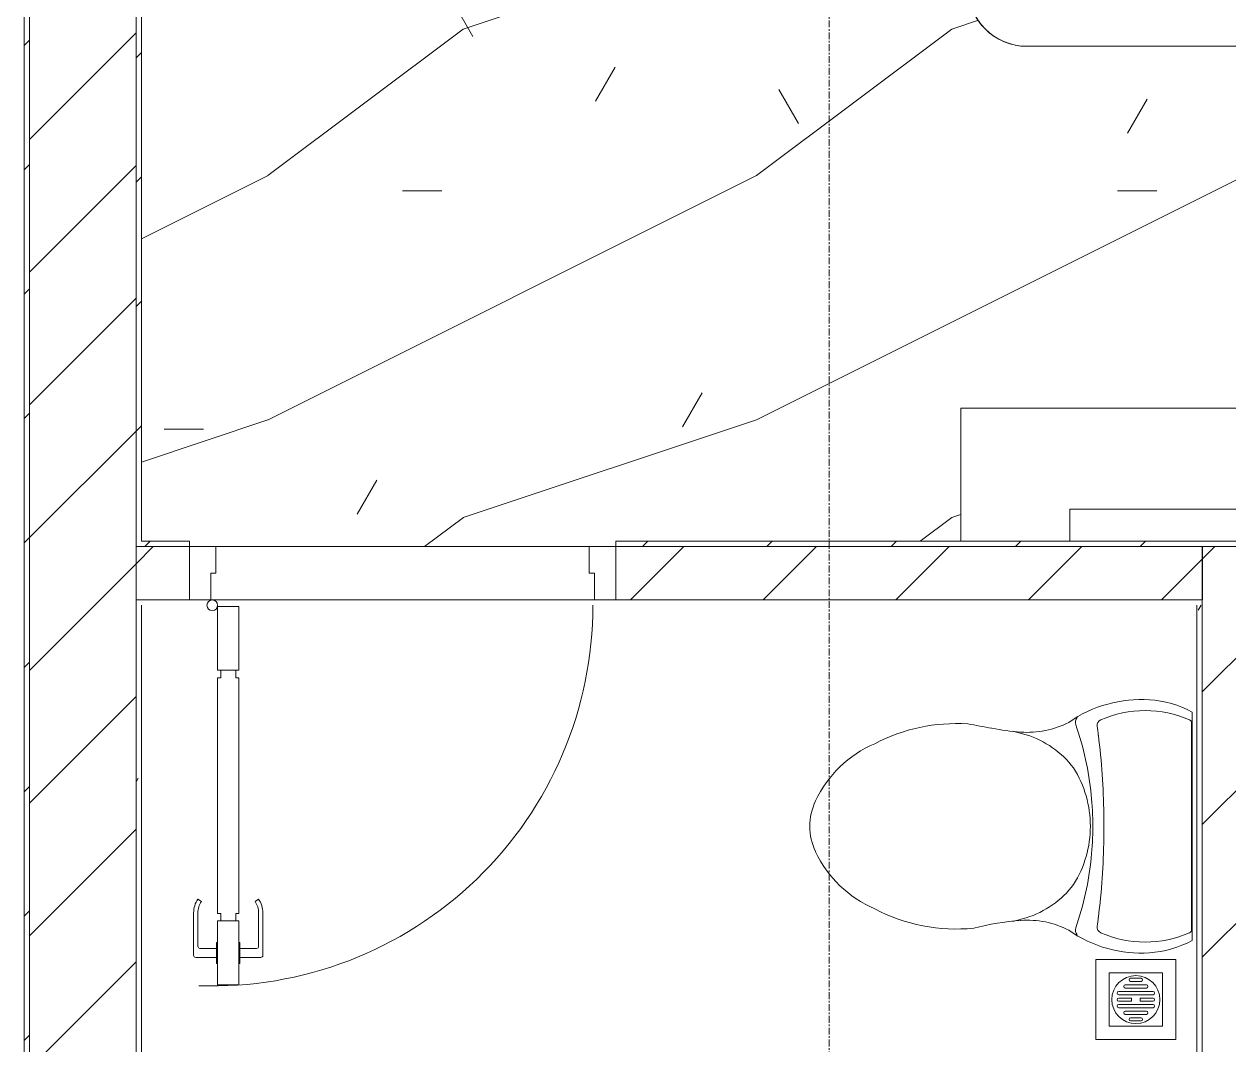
# Model space of a CAD drawing. Header units: millimetres. Extents: x 5357 to 259384, y -16348 to 109893.
# Drawn here: x 44443 to 46703, y 65902 to 67817 of the extents above; entities that cross this region are included whole.
import ezdxf

# ---------------------------------------------------------------- set-up
doc = ezdxf.new("R2010")
doc.units = ezdxf.units.MM
doc.linetypes.add('Grid Line', pattern=[22.225, 12.7, -3.175, 3.175, -3.175])
for name, color, linetype, lineweight in [('0-1', 7, 'Continuous', 5), ('A-DETL-GENF-1', 53, 'Continuous', 9), ('A-DOOR-1', 254, 'Continuous', 9), ('A-DOOR-2', 53, 'Continuous', 9), ('A-FLOR-1', 53, 'Continuous', 9), ('A-FLOR-PATT-1', 10, 'Continuous', 9), ('A-WALL', 113, 'Continuous', 9), ('A-WALL-1', 9, 'Continuous', 18), ('A-WALL-2', 53, 'Continuous', 9), ('A-WALL-3', 113, 'Continuous', 18), ('A-WALL-PATT', 111, 'Continuous', 9), ('A-WALL-PATT-1', 10, 'Continuous', 9), ('A-WALL-PATT-2', 53, 'Continuous', 9), ('I-FURN-1', 254, 'Continuous', 9), ('I-WALL-1', 9, 'Continuous', 18), ('I-WALL-3', 2, 'Continuous', 18), ('M-EQPM-1', 254, 'Continuous', 9), ('M-EQPM-2', 53, 'Continuous', 9), ('P-SANR-FIXT-1', 254, 'Continuous', 9), ('P-SANR-FIXT-2', 53, 'Continuous', 9), ('S-GRID-1', 1, 'Grid Line', 9)]:
    doc.layers.add(name, color=color, linetype=linetype, lineweight=lineweight)
pattern_1 = [(45, (0, 0), (-124.4508, 124.4508), [])]
pattern_2 = [(45, (0, 0), (-116.67262, 116.67262), [])]
pattern_3 = [(0, (0, 0), (894.08, 223.52), [73.762, -596.798, 73.762, -596.798, -3576.32]), (0, (0, 0), (894.08, 223.52), [-1341.12, 73.762, -1267.358, 73.762, -596.798, -1564.64]), (0, (0, 0), (894.08, 223.52), [-3352.8, 73.762, -373.278, 73.762, -1043.838]), (120, (335.28, 111.76), (-640.614, 662.536), [73.762, -596.798, 73.762, -4173.118]), (120, (335.28, 111.76), (-640.614, 662.536), [-744.322, -596.798, 73.762, -1267.358, -2235.2]), (120, (335.28, 111.76), (-640.614, 662.536), [-2682.24, 73.762, -596.798, 73.762, -1490.878]), (120, (335.28, 111.76), (-640.614, 662.536), [-3426.562, -373.278, 73.762, -1043.838]), (240, (447.04, 558.8), (-253.466, -886.056), [73.762, -596.798, 73.762, -4173.118]), (240, (447.04, 558.8), (-253.466, -886.056), [-744.322, -596.798, 73.762, -1267.358, -2235.2]), (240, (447.04, 558.8), (-253.466, -886.056), [-2682.24, 73.762, -596.798, 73.762, -1490.878]), (240, (447.04, 558.8), (-253.466, -886.056), [-3426.562, -373.278, 73.762, -1043.838])]

# ---------------------------------------------------------------- blocks, each defined once
blk = doc.blocks.new('DOOR_CW_01 CANH MO-PANEL KINH - DIG_02-800x2200-CỬA NHÔM KÍNH-401063-TKCS_MB CẢNH QUAN CÂY XANH')
at = {"layer": 'A-DETL-GENF-1'}
for p, q in [((-347, -182), (-347, -62)), ((-347, -62), (-307, -62)), ((-307, -62), (-307, -182)), ((-307, -182), (-347, -182)), ((-347, -196), (-341, -196)), ((-347, -638), (-347, -196)), ((-341, -196), (-341, -182)), ((-341, -182), (-313, -182)), ((-313, -182), (-313, -196)), ((-307, -196), (-313, -196)), ((-307, -196), (-307, -638)), ((-383.9, -611.2), (-377.3, -615.8)), ((-270.1, -611.2), (-276.7, -615.8)), ((-392, -637), (-392, -716.5)), ((-384, -699.5), (-384, -637)), ((-347, -638), (-341, -638)), ((-307, -652), (-347, -652)), ((-347, -652), (-347, -772)), ((-341, -652), (-341, -638)), ((-313, -652), (-341, -652)), ((-307, -638), (-313, -638)), ((-313, -638), (-313, -652)), ((-307, -772), (-307, -652)), ((-270, -699.5), (-270, -637)), ((-262, -637), (-262, -716.5)), ((-349, -692.2), (-349, -731.8)), ((-347, -692.2), (-349, -692.2)), ((-347, -692.2), (-347, -731.8)), ((-307, -692.2), (-307, -731.8)), ((-307, -692.2), (-305, -692.2)), ((-305, -692.2), (-305, -731.8)), ((-349, -720.5), (-388, -720.5)), ((-349, -703.5), (-380, -703.5)), ((-305, -703.5), (-274, -703.5)), ((-305, -720.5), (-266, -720.5)), ((-349, -731.8), (-347, -731.8)), ((-305, -731.8), (-307, -731.8)), ((-347, -772), (-307, -772))]:
    blk.add_line(p, q, dxfattribs=at)
blk.add_circle((-357, -60), 10, dxfattribs=at)
for centre, radius, start, end in [((-357, -60), 714, 268, 0), ((-347, -637), 45, 145, 180), ((-347, -637), 37, 145, 180), ((-307, -637), 37, 0, 35), ((-307, -637), 45, 360, 35), ((-380, -699.5), 4, 180, 270), ((-274, -699.5), 4, 270, 0), ((-388, -716.5), 4, 180, 270), ((-266, -716.5), 4, 270, 0)]:
    blk.add_arc(centre, radius, start, end, dxfattribs=at)
at = {"layer": 'A-DOOR-2'}
for p, q in [((-400, -50), (-400, 50)), ((-400, 50), (-350, 50)), ((-350, 50), (-350, 0)), ((350, 0), (350, 50)), ((350, 50), (400, 50)), ((400, 50), (400, -50)), ((-360, 0), (-360, -50)), ((-350, 0), (-360, 0)), ((360, 0), (350, 0)), ((360, -50), (360, 0)), ((-360, -50), (-400, -50)), ((-357, -50), (-332, -50)), ((400, -50), (360, -50))]:
    blk.add_line(p, q, dxfattribs=at)
blk = doc.blocks.new('GIUONG NGU-2TAB-1600x2000 - GIUONG NGU-2TAB-1600x2000-V17-TKCS_MB CẢNH QUAN CÂY XANH')
at = {"layer": 'I-FURN-1'}
for p, q in [((569.6, 2050), (1997.1, 2050)), ((1997.1, 2050), (569.6, 2050))]:
    blk.add_line(p, q, dxfattribs=at)
for start in [0, 360]:
    blk.add_arc((1997.1, 1938.9), 111.1, start, 90, dxfattribs=at)
blk = doc.blocks.new('TOILET - TOILET-400871-TKCS_MB CẢNH QUAN CÂY XANH')
at = {"layer": 'P-SANR-FIXT-2'}
for p, q in [((-171.7, 330.3), (-178.6, 355.5)), ((171.7, 330.3), (178.6, 355.5)), ((214.2, 19), (-214.2, 19)), ((194, 19.9), (-194, 19.9))]:
    blk.add_line(p, q, dxfattribs=at)
for centre, radius, start, end in [((45.1, 528.6), 217.6, 115.2282, 156.7784), ((0, 624.4), 111.7, 64.7718, 115.2282), ((-45.1, 528.6), 217.6, 23.2216, 64.7718), ((137.1, 461.2), 329.8, 152.3122, 185.6513), ((-137.1, 461.2), 329.8, 356.3165, 27.6878), ((-1948.3, 805.1), 2171.2, 349.1051, 350.319), ((-719.2, 297.5), 544.3, 4.5441, 13.9464), ((719.2, 297.5), 544.3, 169.7121, 175.4559), ((-343.5, 327.4), 167.3, 332.62, 4.5441), ((343.5, 327.4), 167.3, 175.4559, 207.38), ((-0.4, 384), 179.5, 197.4036, 232.5964), ((0.4, 384), 179.5, 307.4036, 342.5964), ((-4, 115.7), 233.6, 144.7853, 164.7039), ((4, 115.7), 233.6, 15.2961, 35.2147), ((-195, 224.1), 13.8, 71.0073, 129.3276), ((0.6, 792.1), 586.9, 251.0073, 264.1678), ((0, 416), 206.1, 237.9268, 270), ((0, 416), 206.1, 270, 302.0732), ((-0.6, 792.1), 586.9, 275.8322, 288.9927), ((195, 224.1), 13.8, 50.6724, 108.9927), ((0, 786.7), 581.5, 264.1678, 275.8322), ((-9.8, 107.2), 207.3, 156.2862, 203.7138), ((-189.1, 185.5), 11.7, 82.4212, 154.5895), ((178.9, 2951.3), 2778.4, 262.4212, 262.7649), ((-14.3, 1400.4), 1215.6, 262.593, 269.6026), ((0, 3462.8), 3278, 269.6026, 270.3974), ((14.3, 1400.4), 1215.6, 270.3974, 277.407), ((-178.9, 2951.3), 2778.4, 277.2351, 277.5788), ((189.1, 185.5), 11.7, 25.4105, 97.5788), ((9.8, 107.2), 207.3, 336.2862, 23.7138), ((1.9, 114.1), 239.7, 164.7039, 183.5487), ((-1.9, 114.1), 239.7, 356.4513, 15.2961), ((-46.1, 111.1), 191.6, 183.5487, 208.7191), ((46.1, 111.1), 191.6, 331.2809, 356.4513), ((-193.7, 26.4), 6.48, 203.7138, 267.6832), ((193.7, 26.4), 6.48, 272.3168, 336.2862)]:
    blk.add_arc(centre, radius, start, end, dxfattribs=at)
blk = doc.blocks.new('THU NUOC - THU NUOC-V56-TKCS_MB CẢNH QUAN CÂY XANH')
at = {"layer": 'M-EQPM-2'}
for p, q in [((-66.3, -70.6), (-66.3, 79.4)), ((-66.3, 79.4), (83.7, 79.4)), ((83.7, 79.4), (83.7, -70.6)), ((58.7, 54.4), (-41.3, 54.4)), ((-41.3, 54.4), (-41.3, -45.6)), ((58.7, -45.6), (58.7, 54.4)), ((-11, 32.1), (28.5, 32.1)), ((28.5, 26.1), (-11, 26.1)), ((-1.1, 44.5), (18.5, 44.5)), ((18.5, 38.5), (-1.1, 38.5)), ((-23.3, 19.6), (40.9, 19.6)), ((40.9, 13.6), (-23.3, 13.6)), ((-23.3, 7.2), (0.7, 7.2)), ((0.7, 1.2), (-23.3, 1.2)), ((0.7, 7.2), (0.7, 1.2)), ((16.7, 1.2), (16.7, 7.2)), ((16.7, 7.2), (40.9, 7.2)), ((40.9, 1.2), (16.7, 1.2)), ((-23.3, -4.8), (40.9, -4.8)), ((40.9, -10.8), (-23.3, -10.8)), ((-11, -17.3), (28.5, -17.3)), ((28.5, -23.3), (-11, -23.3)), ((-1.1, -29.6), (18.5, -29.6)), ((18.5, -35.6), (-1.1, -35.6)), ((-41.3, -45.6), (58.7, -45.6)), ((83.7, -70.6), (-66.3, -70.6))]:
    blk.add_line(p, q, dxfattribs=at)
for centre, radius, start, end in [((8.7, 4.4), 45, 0, 180), ((8.7, 4.4), 45, 360, 180), ((-11, 29.1), 3, 90, 270), ((-1.1, 41.5), 3, 90, 270), ((18.5, 41.5), 3, 270, 90), ((28.5, 29.1), 3, 270, 90), ((8.7, 4.4), 45, 180, 0), ((8.7, 4.4), 45, 180, 360), ((-23.3, 16.6), 3, 90, 270), ((-23.3, 4.2), 3, 90, 270), ((40.9, 16.6), 3, 270, 90), ((40.9, 4.2), 3, 270, 90), ((-23.3, -7.8), 3, 90, 270), ((-11, -20.3), 3, 90, 270), ((28.5, -20.3), 3, 270, 90), ((40.9, -7.8), 3, 270, 90), ((-1.1, -32.6), 3, 90, 270), ((18.5, -32.6), 3, 270, 90)]:
    blk.add_arc(centre, radius, start, end, dxfattribs=at)
blk = doc.blocks.new('RES_BAN AN - RES_BAN AN-850636-TKCS_MB CẢNH QUAN CÂY XANH')
at = {"layer": 'I-FURN-1'}
for p, q in [((0, 250), (1600, 250)), ((0, 0), (0, 250)), ((1600, 250), (1600, 0))]:
    blk.add_line(p, q, dxfattribs=at)
blk = doc.blocks.new('KE TIVI-2 - KE TIVI-2-850637-TKCS_MB CẢNH QUAN CÂY XANH')
at = {"layer": 'I-FURN-1'}
for p, q in [((0, 60), (-245.7, 232.1)), ((213, 209.1), (0, 60)), ((-595.6, 60), (595.6, 60)), ((-595.6, 0), (-595.6, 60)), ((595.6, 60), (595.6, 0))]:
    blk.add_line(p, q, dxfattribs=at)
blk = doc.blocks.new('NCV_TKTC_TANG 1_rvt-1-TKCS_MB CẢNH QUAN CÂY XANH')
at = {"layer": 'A-FLOR-PATT-1'}
h = blk.add_hatch(dxfattribs=at)
h.set_pattern_fill('FP_6', color=256, style=0, pattern_type=2)
h.set_pattern_definition([(0, (0, 0), (1788.16, 447.04), [73.762, -1267.358, 73.762, -1267.358, -7152.64]), (0, (0, 0), (1788.16, 447.04), [-2682.24, 73.762, -2608.478, 73.762, -1267.358, -3129.28]), (0, (0, 0), (1788.16, 447.04), [-6705.6, 73.762, -820.318, 73.762, -2161.438]), (120, (670.56, 223.5), (-1281.228, 1325.072), [73.762, -1267.358, 73.762, -8419.998]), (120, (670.56, 223.5), (-1281.228, 1325.072), [-1414.882, -1267.358, 73.762, -2608.478, -4470.4]), (120, (670.56, 223.5), (-1281.228, 1325.072), [-5364.48, 73.762, -1267.358, 73.762, -3055.518]), (120, (670.56, 223.5), (-1281.228, 1325.072), [-6779.362, -820.318, 73.762, -2161.438]), (240, (894.1, 1117.6), (-506.932, -1772.112), [73.762, -1267.358, 73.762, -8419.998]), (240, (894.1, 1117.6), (-506.932, -1772.112), [-1414.882, -1267.358, 73.762, -2608.478, -4470.4]), (240, (894.1, 1117.6), (-506.932, -1772.112), [-5364.48, 73.762, -1267.358, 73.762, -3055.518]), (240, (894.1, 1117.6), (-506.932, -1772.112), [-6779.362, -820.318, 73.762, -2161.438])])
h.paths.add_polyline_path([(45512.6, 66836.9), (45552.6, 66836.9), (45552.6, 66846.9), (46199.6, 66846.9), (46199.6, 67096.9), (47799.6, 67096.9), (47799.6, 66846.9), (49052.6, 66846.9), (49052.6, 69761.9), (49042.6, 69761.9), (49042.6, 69751.9), (48742.6, 69751.9), (48742.6, 69761.9), (48752.6, 69761.9), (48752.6, 69826.9), (45762.6, 69825.3), (45762.6, 69751.9), (45212.6, 69751.9), (45212.6, 68252), (44662.6, 68252), (44662.6, 66846.9), (44752.6, 66846.9), (44752.6, 66836.9), (45502.6, 66836.9)])
h.paths.add_polyline_path([(46323.8, 67775.3), (46295.1, 67779.1), (46268.3, 67790.2), (46245.3, 67807.9), (46227.6, 67830.9), (46216.5, 67857.7), (46212.7, 67886.5), (46212.7, 69375), (45762.7, 69375), (45764.2, 69825.3), (48312.4, 69825.3), (48312.4, 69375), (47862.4, 69375), (47862.4, 67886.5), (47858.6, 67857.7), (47847.5, 67830.9), (47829.8, 67807.9), (47799.6, 67787.2), (47780, 67779.1), (47751.3, 67775.3), (46511.9, 67775.3)])
h = blk.add_hatch(dxfattribs=at)
h.set_pattern_fill('FP_4', color=256, style=0, pattern_type=2)
h.set_pattern_definition([(216.87, (366.52, 916.3), (2748.89673, 1832.6049), [458.15, -4123.35]), (206.565, (916.3, 641.4), (-916.3012, -916.2996), [1024.455, -1024.455]), (198.435, (916.3, 183.26), (-1832.5985, -916.3019), [579.52, -2318.076])])
h.paths.add_polyline_path([(45512.6, 66836.9), (45552.6, 66836.9), (45552.6, 66846.9), (46199.6, 66846.9), (46199.6, 67096.9), (47799.6, 67096.9), (47799.6, 66846.9), (49052.6, 66846.9), (49052.6, 69761.9), (49042.6, 69761.9), (49042.6, 69751.9), (48742.6, 69751.9), (48742.6, 69761.9), (48752.6, 69761.9), (48752.6, 69826.9), (45762.6, 69825.3), (45762.6, 69751.9), (45212.6, 69751.9), (45212.6, 68252), (44662.6, 68252), (44662.6, 66846.9), (44752.6, 66846.9), (44752.6, 66836.9), (45502.6, 66836.9)])
h.paths.add_polyline_path([(46323.8, 67775.3), (46295.1, 67779.1), (46268.3, 67790.2), (46245.3, 67807.9), (46227.6, 67830.9), (46216.5, 67857.7), (46212.7, 67886.5), (46212.7, 69375), (45762.7, 69375), (45764.2, 69825.3), (48312.4, 69825.3), (48312.4, 69375), (47862.4, 69375), (47862.4, 67886.5), (47858.6, 67857.7), (47847.5, 67830.9), (47829.8, 67807.9), (47799.6, 67787.2), (47780, 67779.1), (47751.3, 67775.3), (46511.9, 67775.3)])
at = {"layer": 'A-WALL-PATT-1'}
h = blk.add_hatch(dxfattribs=at)
h.set_pattern_fill('FP_2', color=256, style=0, pattern_type=2)
h.set_pattern_definition(pattern_1)
h.paths.add_polyline_path([(45552.6, 66736.9), (46653, 66736.9), (46653, 66836.9), (45552.6, 66836.9), (45552.6, 66786.9)])
h.paths.add_polyline_path([(44652.6, 66736.9), (44752.6, 66736.9), (44752.6, 66836.9), (44652.6, 66836.9), (44652.6, 66786.9)])
h = blk.add_hatch(dxfattribs=at)
h.set_pattern_fill('FP_11', color=256, style=0, pattern_type=2)
h.set_pattern_definition(pattern_3)
h.paths.add_polyline_path([(44652.6, 64936.9), (44662.6, 64936.9), (44662.6, 66726.9), (44652.6, 66726.9), (44652.6, 65512.2)])
h = blk.add_hatch(dxfattribs=at)
h.set_pattern_fill('FP_11', color=256, style=0, pattern_type=2)
h.set_pattern_definition(pattern_3)
h.paths.add_polyline_path([(46642.6, 64936.9), (46652.6, 64936.9), (46652.6, 66726.9), (46642.6, 66726.9), (46645.1, 65396.3), (46650.2, 65393.8), (46650.2, 65378.4), (46642.6, 65378.4), (46642.6, 64946.9)])
at = {"layer": 'A-WALL-PATT-2'}
h = blk.add_hatch(dxfattribs=at)
h.set_pattern_fill('FP_10', color=256, style=0, pattern_type=2)
h.set_pattern_definition(pattern_2)
h.paths.add_polyline_path([(44652.6, 66846.9), (44662.6, 66846.9), (44662.6, 69761.9), (44652.6, 69761.9), (44652.6, 68471)])
h = blk.add_hatch(dxfattribs=at)
h.set_pattern_fill('FP_10', color=256, style=0, pattern_type=2)
h.set_pattern_definition(pattern_2)
h.paths.add_polyline_path([(44652.6, 66836.9), (44752.6, 66836.9), (44752.6, 66846.9), (44652.6, 66846.9)])
h.paths.add_polyline_path([(49052.6, 66836.9), (49052.6, 66846.9), (45552.6, 66846.9), (45552.6, 66836.9), (48932.8, 66836.9)])
at = {"layer": 'A-FLOR-1'}
for p, q in [((45502.6, 66837), (44802.6, 66837)), ((44802.6, 66836.9), (45502.6, 66836.9)), ((44792.6, 66737), (45512.6, 66737))]:
    blk.add_line(p, q, dxfattribs=at)
at = {"layer": 'A-WALL-1'}
for p, q in [((44652.6, 66836.9), (44652.6, 66736.9)), ((46653, 66736.9), (46653, 66836.9)), ((46652.6, 66736.9), (46653, 66736.9))]:
    blk.add_line(p, q, dxfattribs=at)
at = {"layer": 'A-WALL-2'}
for p, q in [((44752.6, 66836.9), (44652.6, 66836.9)), ((44652.6, 66836.9), (44752.6, 66836.9)), ((44802.6, 66836.9), (45502.6, 66836.9)), ((46653, 66836.9), (45552.6, 66836.9)), ((45552.6, 66836.9), (46653, 66836.9)), ((44652.6, 66736.9), (44752.6, 66736.9)), ((45552.6, 66736.9), (46652.6, 66736.9))]:
    blk.add_line(p, q, dxfattribs=at)
at = {"layer": 'I-WALL-1'}
for p, q in [((44652.6, 69761.9), (44652.6, 66846.9)), ((44662.6, 66846.9), (44662.6, 69751.9)), ((44652.6, 66846.9), (44652.6, 66836.9)), ((44752.6, 66846.9), (44662.6, 66846.9)), ((44752.6, 66836.9), (44752.6, 66846.9)), ((49042.6, 66846.9), (45552.6, 66846.9)), ((45552.6, 66846.9), (45552.6, 66836.9)), ((46653, 66836.9), (49052.6, 66836.9)), ((44652.6, 66726.9), (44652.6, 64936.9)), ((44662.6, 64946.9), (44662.6, 66726.9)), ((46642.6, 66726.9), (46642.6, 65396.3)), ((46652.6, 65036.9), (46652.6, 66726.9))]:
    blk.add_line(p, q, dxfattribs=at)
at = {"layer": 'A-DOOR-1'}
blk.add_blockref('DOOR_CW_01 CANH MO-PANEL KINH - DIG_02-800x2200-CỬA NHÔM KÍNH-401063-TKCS_MB CẢNH QUAN CÂY XANH', (45152.6, 66786.9), dxfattribs=at)
at = {"layer": 'I-FURN-1', "rotation": 180}
blk.add_blockref('GIUONG NGU-2TAB-1600x2000 - GIUONG NGU-2TAB-1600x2000-V17-TKCS_MB CẢNH QUAN CÂY XANH', (48320.9, 69825.3), dxfattribs=at)
at = {"layer": 'I-FURN-1'}
for name, p in [('RES_BAN AN - RES_BAN AN-850636-TKCS_MB CẢNH QUAN CÂY XANH', (46199.6, 66846.9)), ('KE TIVI-2 - KE TIVI-2-850637-TKCS_MB CẢNH QUAN CÂY XANH', (46999.6, 66846.9))]:
    blk.add_blockref(name, p, dxfattribs=at)
at = {"layer": 'M-EQPM-1'}
blk.add_blockref('THU NUOC - THU NUOC-V56-TKCS_MB CẢNH QUAN CÂY XANH', (46519.3, 65982.9), dxfattribs=at)
at = {"layer": 'P-SANR-FIXT-1', "rotation": 90.00000000000132}
blk.add_blockref('TOILET - TOILET-400871-TKCS_MB CẢNH QUAN CÂY XANH', (46652.6, 66312.4), dxfattribs=at)

msp = doc.modelspace()

# ---------------------------------------------------------------- hatches: boundary and pattern name
at = {"layer": 'A-WALL-PATT'}
h = msp.add_hatch(dxfattribs=at)
h.set_pattern_fill('FP_41', color=256, style=0, pattern_type=2)
h.set_pattern_definition(pattern_2)
h.paths.add_polyline_path([(44452.6, 49151.9), (44452.6, 51761.9), (44442.6, 51761.9), (44442.6, 49151.9)])
h.paths.add_polyline_path([(44442.6, 52751.9), (44452.6, 52751.9), (44452.6, 53861.9), (44442.6, 53861.9), (44442.6, 52757.8)])
h.paths.add_polyline_path([(44452.6, 54951.9), (44452.6, 62061.9), (44442.6, 62061.9), (44442.6, 54951.9), (44452.6, 54951.9)])
h.paths.add_polyline_path([(44452.6, 63151.9), (44452.6, 63151.9), (44452.6, 70111.9), (44442.6, 70111.9), (44442.6, 63151.9)])
h = msp.add_hatch(dxfattribs=at)
h.set_pattern_fill('FP_1', color=256, style=0, pattern_type=2)
h.set_pattern_definition(pattern_1)
h.paths.add_polyline_path([(44452.6, 61961.9), (44652.6, 61961.9), (44652.6, 62061.9), (44452.6, 62061.9)])
h.paths.add_polyline_path([(44612.6, 63151.9), (44652.6, 63151.9), (44652.6, 64835.3), (44452.6, 64835.3), (44452.6, 63151.9)])
h.paths.add_polyline_path([(44452.6, 65035.3), (44652.6, 65035.3), (44652.6, 69761.9), (44452.6, 69761.9), (44452.6, 65512.2)])
h = msp.add_hatch(dxfattribs=at)
h.set_pattern_fill('FP_1', color=256, style=0, pattern_type=2)
h.set_pattern_definition(pattern_1)
h.paths.add_polyline_path([(46752.6, 65886.9), (46752.6, 66836.9), (46652.6, 66836.9), (46652.6, 65886.9)])

# ---------------------------------------------------------------- linework, layer by layer
at = {"layer": 'A-WALL'}
for p, q in [((44452.6, 69761.9), (44452.6, 65035.3)), ((44452.6, 65035.3), (44452.6, 69761.9))]:
    msp.add_line(p, q, dxfattribs=at)
at = {"layer": 'A-WALL-3'}
for p, q in [((44652.6, 65035.3), (44652.6, 69761.9)), ((46652.6, 66836.9), (46652.6, 65886.9)), ((47102.6, 66836.9), (46652.6, 66836.9))]:
    msp.add_line(p, q, dxfattribs=at)
at = {"layer": 'I-WALL-3'}
msp.add_line((44442.6, 70111.9), (44442.6, 63151.9), dxfattribs=at)
at = {"layer": 'S-GRID-1'}
for p, q in [((44452.6, 20960.6), (44452.6, 80482.7)), ((45952.6, 20960.6), (45952.6, 80482.7))]:
    msp.add_line(p, q, dxfattribs=at)

# ---------------------------------------------------------------- block references
at = {"layer": '0-1'}
msp.add_blockref('NCV_TKTC_TANG 1_rvt-1-TKCS_MB CẢNH QUAN CÂY XANH', (0, 0), dxfattribs=at)

doc.saveas('drawing.dxf')
